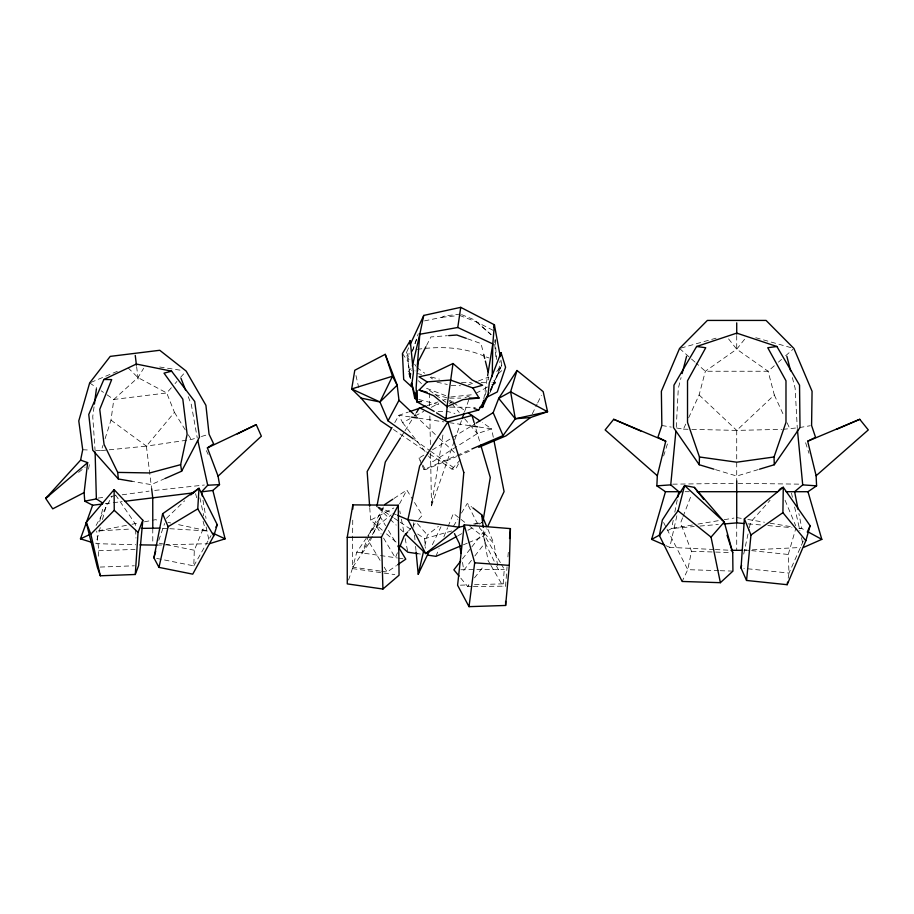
<?xml version="1.0" encoding="UTF-8"?>
<svg xmlns="http://www.w3.org/2000/svg" width="914" height="914" viewBox="0 0 914 914"><rect width="100%" height="100%" fill="white"/><g stroke="black" fill="none" stroke-linecap="round" stroke-linejoin="round"><path stroke-width="0.69" stroke-dasharray="4.57 3.43" d="M348.565 580.059L352.416 568.588L352.758 517.61M490.35 390.187L492.052 386.496L492.12 382.235M156.671 558.408L193.802 565.869L194.294 550.251L204.359 525.984L202.897 520.603M473.361 586.468L502.986 586.182L504.277 569.319L501.432 564.441M98.289 556.215L98.781 550.731L96.69 531.068M505.556 586.468L507.042 566.794M507.91 556.889L508.413 551.233M676.269 427.158L678.314 388.267L681.079 377.596M494.737 342.522L495.034 339.711M488.442 379.916L488.75 377.082M410.375 378.225L408.124 361.693L409.072 353.204M94.039 406.867L92.748 416.624L95.079 450.533M105.099 438.674L110.994 420.132L113.804 399.464L137.98 377.596L143.624 368.342M489.87 392.826L498.336 373.655L500.072 360.961M788.188 578.242L788.999 573.078L788.268 554.467L795.843 528.315M430.528 453.093L431.499 505.876L443.45 431.774M483.78 399.144L487.391 377.059M88.509 469.19L89.549 463.684M743.699 554.101L749.057 529.16M673.218 520.329L671.607 528.509L665.369 531.902M674.818 512.148L677.228 499.889M682.587 517.792L680.553 523.082L691.521 551.313L687.762 569.662L682.13 581.464M749.354 527.778L750.577 522.237L770.079 500.278M713.937 549.485L669.779 547.36L676.966 515.359M485.288 395.077L487.185 386.851M424.85 545.841L427.375 535.021L438.412 526.384M410.66 378.316L410.112 375.631L411.403 370.113M99.706 521.494L103.271 506.562M380.258 571.056L352.815 567.148L356.746 552.182L367.04 537.044M688.665 417.755L699.119 394.974L705.357 371.244L736.718 349.182L745.104 338.603M100.254 527.584L95.89 543.647L135.718 544.755M102.437 519.552L106.812 503.488M95.993 450.351L101.305 450.591L102.996 445.289M663.621 455.949L667.814 442.753M412.363 351.045L418.269 333.69M158.785 540.345L164.6 523.528M383.366 507.019L370.478 531.365L361.784 552.959L376.854 526.784L383.731 507.19M431.499 505.876L454.155 441.405M454.635 440.057L461.719 419.914M464.552 411.848L469.27 398.424M412.431 351.193L417.115 338.146M683.101 516.467L691.27 495.297M397.419 552.787L395.385 557.906L381.846 535.17M435.909 556.34L439.097 548.537M443.873 536.849L447.586 527.744M448.111 526.453L453.413 513.451L459.982 518.604M352.815 567.148L369.439 542.688L380.51 517.244L385.559 525.63M803.269 541.088L788.999 573.078L743.87 568.371M492.052 386.496L501.832 365.006L500.552 358.071M490.075 390.712L501.832 365.006L495.834 372.763M676.691 428.015L683.432 429.157L685.763 424.085M410.112 375.631L406.536 352.37L408.901 347.274M468.596 542.63L482.98 536.609L486.602 528.898M432.368 544.744L440.982 526.784M532.314 413.836L537.146 403.965M537.752 402.731L541.374 395.339M426.552 345.481L430.951 336.935L447.312 335.712M399.509 503.888L406.844 490.018L412.751 499.638M429.729 454.052L451.962 469.111L455.698 469.156L459.342 462.301M96.096 525.447L112.022 496.313M394.779 422.622L398.915 415.287L408.364 412.054M193.802 565.869L211.065 535.604M453.447 526.213L457.811 519.049M461.444 513.085L467.248 503.534L471.693 506.996M490.304 391.078L495.399 382.783L492.463 378.43M401.235 436.721L404.274 431.899M405.039 430.688L413.391 417.412M414.156 416.201L415.676 413.791M367.839 535.878L380.51 517.244M471.464 560.362L463.786 570.29L462.187 560.476M474.88 555.952L485.117 542.722L483.243 527.367M462.438 558.888L470.996 547.977M471.853 546.88L482.969 532.691L500.723 563.218M460.793 578.162L467.717 586.525L469.408 584.354M474.503 577.865L483.837 565.96M101.305 450.591L146.389 446.123L174.448 412.34L166.725 392.963L137.98 377.596L128.326 368.079M408.615 530.92L412.283 526.75M413.197 525.71L415.025 523.619M418.692 519.449L422.359 515.268L413.494 500.838M171.352 387.753L166.725 392.963L113.804 399.464L104.607 393.169M175.054 383.583L176.905 381.492M180.595 377.322L185.222 372.112M451.962 469.111L460.256 459.902M166.394 518.364L184.697 500.781M691.852 429.352L736.718 430.403L774.318 394.974L768.091 371.244L736.718 349.182L726.664 336.489M410.043 377.87L408.135 371.21L411.026 368.616M498.336 373.655L502.472 369.999M774.284 365.783L768.091 371.244L705.357 371.244L696.057 363.052M778.42 362.138L781.516 359.408M785.64 355.763L792.872 349.377M370.478 531.365L391.158 514.913M78.581 472.367L85.162 467.157M381.641 571.25L387.125 572.027L396.448 565.595M394.003 498.45L406.844 490.018M493.286 437.235L491.618 428.872L477.337 433.59L432.882 461.593L428.563 456.029M421.731 464.472L418.989 458.097L423.845 455.115M432.368 449.905L474.926 423.833M457.994 535.73L461.719 533.673M467.934 530.246L472.904 527.504M479.119 524.076L482.843 522.02M476.068 393.26L486.945 387.365M491.778 384.748L495.399 382.783M410.158 416.933L398.915 415.287L402.594 422.634L410.078 418.646M415.07 415.984L423.81 411.323M431.294 407.336L438.789 403.348M382.315 530.223L370.627 520.135L393.831 507.99M424.519 320.894L441.702 317.318L444.638 315.97L460.21 314.073M165.126 478.479L151.153 484.626L132.004 481.335M422.279 465.74L423.925 469.556L470.607 449.517M90.954 382.383L118.26 370.935M423.925 469.556L425.41 469.693L456.6 456.6M457.903 456.052L472.207 450.054M463.375 544.824L467.294 543.179M468.231 384.977L477.142 381.504M478.422 381.012L488.602 377.036M449.277 403.325L453.195 401.909M464.975 397.636L470.207 395.728M427.272 405.599L438.069 401.92M443.473 400.069L446.169 399.155M758.197 469.59L736.753 476.045L715.308 469.59M110.994 420.132L146.389 446.123L191.22 439.543L196.316 438.023M201.411 436.504L206.507 434.984M417.675 533.993L424.667 538.712L451.722 530.954M474.732 524.35L481.495 522.408M680.896 348.085L717.65 337.723M473.532 524.03L481.518 522.305M126.429 525.344L97.444 531.011L131.502 528.966M131.959 524.27L138.859 522.922M144.389 521.837L155.426 519.689L159.584 520.58M783.001 429.317L798.105 427.786M799.453 427.558L810.238 425.73M692.389 525.024L671.607 528.509L694.252 526.544M697.93 524.099L722.871 519.917M724.254 519.689L733.953 518.067M98.164 498.084L105.236 497.125M110.891 496.348L116.535 495.571M122.19 494.805L149.051 491.126M105.304 503.671L122.122 501.603M154.706 490.43L204.348 485.026M450.808 396.962L473.646 394.574M441.702 317.318L456.886 315.73M699.918 526.064L718.324 524.465M417.31 349.319C440.125 346.212 463.718 346.84 484.968 356.54M743.847 550.239L746.692 550.102M752.393 549.828L800.813 547.497M98.781 550.731L135.055 549.383M100.174 567.068L134.324 565.789M460.416 585.177L468.882 584.914M474.515 584.732L505.545 583.76M157.048 545.11L208.266 543.681M699.119 394.974L736.718 430.403L781.596 429.352M672.704 484.169L735.302 483.312M460.873 569.742L504.277 569.319M467.717 586.525L471.944 586.48M449.597 398.15L460.816 398.104M685.066 491.709L689.259 491.709M438.126 411.403L447.392 411.471L454.921 413.471M449.619 407.13L475.303 407.358M461.479 382.418L471.304 382.532M481.13 382.646L488.145 382.738M738.146 483.312L800.744 484.169M683.432 429.157L690.447 429.317M691.521 551.313L714.257 552.033M715.673 552.079L731.314 552.582M718.804 570.656L687.762 569.662L666.797 528.715M720.221 570.702L732.925 571.101M451.196 385.331L460.416 385.742M82.717 449.745L90.692 450.111M715.354 549.554L729.601 550.239M162.715 528.281L168.393 528.623M169.81 528.703L208.129 531.011L176.231 524.156M748.04 523.859L760.791 524.956M767.863 525.573L791.924 527.652M799.007 528.258L801.829 528.509L805.577 530.543M744.499 549.908L750.143 550.491M751.559 550.639L788.268 554.467M356.746 552.182L397.362 557.963M398.767 558.157L402.971 558.762M352.416 568.588L394.814 574.609M418.578 418.166L443.861 421.868M449.482 422.691L470.55 425.787M478.982 427.021L491.618 428.872L482.341 422.519M417.652 553.656L420.463 554.067M159.676 367.005L183.36 370.65M736.718 517.598L742.259 518.524M747.801 519.449L764.424 522.237M769.976 523.162L792.141 526.875M799.065 528.041L801.829 528.509L798.893 513.519M661.85 425.501L671.299 427.101M159.299 543.213L164.897 544.344M166.291 544.618L194.294 550.251M167.913 522.362L170.69 522.957M436.938 382.155L447.3 384.463M421.525 374.58L416.053 373.175L414.933 370.73M431.111 377.036L439.337 379.139M418.772 399.487L441.508 405.382M434.95 394.482L446.866 397.784M755.787 337.723L791.181 347.708M486.305 357.008L488.967 357.945M467.602 338.82L481.038 343.584L483.38 353.021M459.651 315.444L476.525 321.934L493.446 330.491M426.564 388.324L449.459 397.11M461.536 314.61L474.732 319.957L491.092 334.638M378.179 507.042L396.276 514.753M665.895 545.647L669.779 547.36M378.053 507.281L393.203 517.495M394.368 518.284L399.03 521.426M400.195 522.214L410.683 529.286M393.443 429.489L428.552 453.264M449.848 400.275L452.167 401.863M453.321 402.663L466.094 411.403M89.663 382.92L96.553 387.65M101.157 390.804L103.453 392.38M414.408 439.68L429.317 450.316M430.46 451.139L455.698 469.156M429.374 390.324L445.781 402.217M416.955 367.531L424.724 373.22M430.277 377.288L432.493 378.91M461.079 519.46L465.466 522.888M469.842 526.315L482.98 536.609M386.565 533.89L396.128 542.139M476.525 321.934L491.035 334.673M679.536 348.474L695.028 362.138M408.135 371.21L411.209 374.066M418.372 380.715L421.445 383.572M414.533 414.945L438.377 437.406M439.406 438.377L455.995 453.995M377.905 507.476L389.09 518.261M390.107 519.232L396.208 525.116M400.275 529.046L403.325 531.982M497.684 565.64L493.994 543.659L480.044 528.6L467.248 503.534M417.469 523.699L427.375 535.021M449.334 400.812L451.139 402.925M452.042 403.977L459.262 412.443M464.689 418.783L477.337 433.59M402.594 422.634L427.695 454.921M402.446 353.581L408.124 361.693M414.67 364.263L416.19 366.445M115.598 495L135.386 523.985L135.558 528.212M174.448 412.34L185.382 430.083M188.307 434.813L191.22 439.543M388.45 530.417L396.39 543.59M369.439 542.688L380.498 561.025M384.177 567.137L387.125 572.027M376.854 526.784L381.127 533.97M490.212 564.212L488.076 560.545L482.969 532.691M490.921 565.423L502.986 586.182M418.989 458.097L420.269 460.416M422.839 465.055L425.41 469.693M663.621 522.511L666.157 527.469M485.117 542.722L495.971 564.852M496.565 566.074L498.381 569.765L497.913 567.023M774.318 394.974L783.618 415.23M787.103 422.828L790.016 429.157M206.393 450.682L208.141 454.498M406.536 352.37L409.895 359.705M487.848 529.229L493.994 543.659M785.069 500.244L795.694 525.733M188.215 396.676L191.312 404.525L197.253 437.989M805.622 442.753L808.981 453.31M474.012 422.199L475.6 427.592M475.988 428.94L480.353 443.77M195.585 493.709L196.681 497.742M792.369 377.596L795.134 388.267L797.305 428.563M355.98 375.563L358.699 387.513M791.478 493.103L792.415 497.273M794.609 507.019L799.91 530.668M801.475 537.626L802.721 543.19M199.869 497.764L203.742 515.839M206.118 526.967L209.089 540.871M399.784 510.937L400.321 513.691M401.395 519.198L404.068 532.953M405.142 538.46L407.827 552.216M202.988 500.232L206.027 518.421M136.62 366.583L138.163 379.15M146.389 446.123L151.53 487.95M494.748 344.338L496.176 359.568M413.368 522.739L413.893 528.303M414.545 535.261L415.07 540.825M415.596 546.401L415.984 550.571M369.736 507.636L370.627 520.135M424.667 538.712L425.318 548.16M495.274 339.722L496.485 359.419M135.626 529.617L135.98 538.072M429.431 393.18L429.694 407.438M429.854 416.007L430.403 445.963M152.775 528.509L152.787 543.83M736.718 335.541L736.718 351.022M736.718 430.403L736.718 483.289M736.718 523.951L736.718 550.582"/><path stroke-width="1.37" d="M352.815 509.121L352.85 504.871L398.276 505.225L399.052 575.214L382.92 589.039L347.274 583.886L347.217 537.329L352.85 504.871M805.84 540.711L810.112 525.733L783.275 487.265L744.384 518.878L741.048 568.074L746.544 580.459L787.16 584.697L805.84 540.711L782.91 512.674L783.275 487.265L780.293 488.773L778.431 490.864M492.223 376.568L492.806 343.927L494.405 324.801L460.736 307.344L423.753 315.433L410.089 344.727M434.161 411.38L416.921 401.829L417.161 390.609M417.584 370.981L417.755 362.561L425.924 346.703M699.233 464.746L699.461 456.977L687.522 422.348L687.522 380.784L705.745 347.731L696.617 346.497L673.961 385.182L673.492 427.501L699.233 464.746L713.971 469.19M509.292 565.389L510.412 528.612L464.198 524.865L457.594 585.268L469.008 606.656L505.625 605.456L509.292 565.389L474.686 562.807L464.198 524.865M411.494 386.633L413.425 372.775L410.237 340.579L402.446 353.581L403.691 379.504L411.494 386.633L411.129 383.731M681.661 491.709L665.472 491.709L656.858 485.848L657.326 475.737L665.746 441.222L657.897 437.326L661.85 425.501L661.37 391.272L679.536 348.474L707.367 320.426L766.069 320.426L793.912 348.474L812.066 391.272L811.586 425.501L815.551 437.326L807.69 441.222L816.122 475.737L816.59 485.848L807.976 491.709L786.131 491.709M488.853 393.443L478.673 410.02L446.009 418.841L447.334 405.176M410.1 343.333L410.237 340.579M213.762 535.844L217.269 524.716L199.001 488.293L162.612 513.737L153.918 557.86L158.956 567.377L192.74 574.152L213.762 535.844L197.755 508.881L199.001 488.293L190.786 494.92M417.755 362.561L416.144 387.97L416.921 401.829L421.445 401.52M135.283 574.483L138.06 532.382L142.824 520.26L114.101 489.63L86.247 522.374L97.318 567.171L100.323 575.786L135.283 574.483L138.597 565.629L142.824 520.26M417.435 399.144L414.762 398.447L415.196 392.86M417.39 364.949L419.8 334.25L423.753 315.433M509.544 538.506L510.412 528.612M500.781 355.363L501.043 352.621L505.579 367.257L497.285 391.923L487.779 396.756L489.321 382.852L501.043 352.621M677.765 497.159L678.839 491.709L670.739 484.866L675.869 431.385M746.544 580.459L750.965 534.987L744.384 518.878M494.097 327.635L494.405 324.801L500.289 356.689M84.111 492.6L87.641 462.61L80.603 460.13L45.7 498.404L52.738 508.847L84.111 492.6L84.751 501.169L92.634 505.225L102.505 504.014M472.869 387.959L479.062 398.036L463.09 399.589L447.003 406.639L453.001 363.509L472.127 379.927L482.638 385.228L472.869 387.959L450.419 380.041L427.158 381.903L419.046 376.785L430.323 374.374L453.001 363.509M469.008 606.656L474.686 562.807M94.405 404.079L96.427 388.747M412.374 365.966L419.8 334.25L457.777 327.486L460.736 307.344M787.16 584.697L787.571 582.115M445.255 420.589L445.712 417.789M483.563 400.526L482.432 407.427L479.576 407.393M487.619 375.677L492.806 343.927L457.777 327.486M483.083 520.626L490.281 477.462L480.753 445.107M376.888 506.493L385.274 462.073L400.469 437.932M741.048 568.074L741.574 565.286M659.371 535.478L662.342 520.02L684.62 485.54L694.332 487.368L724.242 521.997L732.731 552.627L732.925 571.101L720.381 582.686L682.13 581.464L659.371 535.478L678.074 510.789L684.62 485.54L724.242 521.997L711.046 537.124L720.381 582.686M80.603 460.13L82.717 449.745L78.775 420.92L89.663 382.92L110.24 356.38L159.756 350.291L186.148 371.073L205.913 405.302L209.055 434.23L213.613 443.793L207.398 447.894L218.08 476.148L219.52 484.614L212.859 490.464L201.583 491.846L202.28 496.039M181.635 471.201L180.641 464.678L187.119 434.219L182.811 399.155L164.017 373.152L171.581 371.164L194.705 401.463L199.492 437.109L181.635 471.201L165.126 478.479M158.956 567.377L168.119 526.681L162.612 513.737M483.38 403.314L482.432 407.427L488.087 395.111M416.121 551.965L418.212 574.243L423.582 551.256M682.107 373.586L686.608 356.232M153.918 557.86L155.723 551.073M664.604 545.075L651.636 539.374L665.472 491.709M517.016 370.49L498.713 398.378L515.302 418.772L530.508 417.527L547.555 411.734L543.179 391.638L517.016 370.49L510.618 391.798L515.302 418.772L503.031 435.59L471.898 448.957M774.272 464.746L774.044 456.977L785.983 422.348L785.983 380.784L767.76 347.731L776.889 346.497L799.544 385.182L800.013 427.501L774.272 464.746L759.534 469.19M462.187 418.566L464.072 413.197M92.028 542.436L80.466 538.826L92.634 505.225M476.137 423.091L493.16 412.671L498.713 398.378L510.618 391.798L547.555 411.734L515.302 418.772M398.95 548.948L404.045 536.141L407.701 531.971M171.581 371.164L136.335 364.046L103.865 379.481L88.761 414.476L92.748 450.225L118.317 478.982L132.004 481.335M807.256 532.131L810.112 525.733M487.802 526.315L504.071 491.595L493.834 440.022M418.212 574.243L429.294 551.153M413.254 438.857L388.027 420.84L379.95 401.989L392.517 376.225L385.228 354.335L354.781 370.261L351.684 388.964L361.11 398.127L380.567 420.771L391.101 427.901M382.92 589.039L381.458 537.158L398.276 505.225M388.027 420.84L398.984 400.298L397.179 385.182L385.228 354.335M392.015 427.512L367.165 471.533L369.633 506.253M215.887 527.138L217.269 524.716M416.441 412.58L419.48 407.758L447.791 421.982L472.024 415.459L474.012 422.199M460.725 561.07L453.87 569.81L459.068 576.083M665.746 441.222L613.705 419.309L605.148 429.923L657.326 475.737M201.583 491.846L207.707 485.231L219.52 484.614M100.323 575.786L90.84 534.142L114.25 510.32L114.101 489.63M447.003 406.639L433.636 395.682L419.069 390.072L427.158 381.903M379.95 401.989L397.179 385.182L392.517 376.225L351.684 388.964L379.95 401.989L361.11 398.127M218.08 476.148L261.358 436.195L256.24 424.644L207.398 447.894M816.122 475.737L868.3 429.923L859.743 419.309L807.69 441.222M87.641 462.61L45.7 498.404L48.99 495.799M816.59 485.848L802.709 484.866L794.609 491.709L798.082 509.429M530.508 417.527L506.002 435.864L478.696 447.323M750.965 534.987L782.91 512.674M397.613 564.783L405.77 559.162L397.83 545.989M384.657 504.585L392.826 499.215M168.119 526.681L197.755 508.881M456.749 536.415L425.696 553.553L405.359 533.947M651.636 539.374L660.376 534.621M237.332 433.933L256.24 424.644M80.466 538.826L90.166 534.359M803.657 547.36L821.812 539.374L807.976 491.709M836.55 429.352L859.743 419.309M460.759 545.921L435.909 556.34L427.489 555.095M409.723 411.597L425.924 406.067M696.617 346.497L736.753 333.119L776.889 346.497M209.683 543.647L225.107 538.826L212.859 490.464M180.641 464.678L149.713 472.949L117.712 472.401L104.059 444.421L99.752 409.358L111.691 379.584L103.865 379.481M464.221 526.041L458.897 527.195L407.907 519.712L397.567 515.313M84.751 501.169L96.37 498.907L102.836 503.134M774.044 456.977L736.753 462.198L699.461 456.977M124.841 501.272L193.208 492.875M723.979 523.985L736.718 522.877L743.802 523.494M448.683 335.609L456.863 335.004L466.266 338.34M656.858 485.848L670.739 484.866M141.43 528.372L159.881 528.109M742.419 550.308L731.029 550.308M157.048 545.11L139.979 544.87M347.217 537.329L381.458 537.158M469.236 398.07L479.062 398.036M697.188 491.709L777.665 491.709M411.563 417.138L417.184 417.961M471.955 425.993L477.576 426.815M417.652 553.656L407.827 552.216L400.378 545.807M419.069 390.072L427.009 392.277M474.058 408.501L478.673 410.02M613.705 419.309L640.76 431.031M212.985 533.239L225.107 538.826M808.079 531.902L821.812 539.374M436.538 412.865L446.009 418.841M468.414 412.991L480.021 420.931M472.812 507.864L481.701 514.799L486.728 526.601M678.074 510.789L711.046 537.124M114.25 510.32L138.06 532.382M398.984 400.298L413.494 413.973M694.332 487.368L703.78 499.364M454.475 533.616L459.434 543.659L461.044 553.461M493.16 412.671L503.031 435.59M180.995 378.35L185.633 390.129M86.247 522.374L90.84 534.142M727.041 535.181L732.731 552.627M411.574 383.195L416.921 401.829M786.84 356.232L790.644 370.913M483.712 354.369L484.717 358.414M485.391 361.11L488.065 371.884M197.87 440.765L207.707 485.231M411.757 383.686L414.762 398.447M481.701 514.799L483.243 527.367M135.249 355.409L136.449 365.177M151.621 488.659L152.752 497.844L152.787 527.686M797.442 429.98L802.709 484.866M117.712 472.401L118.317 478.982M95.113 451.962L96.37 498.907M505.613 601.389L505.625 605.456M736.718 322.871L736.718 334.136M736.718 480.821L736.718 522.877M463.809 472.481L458.897 527.195L425.696 553.553L407.907 519.712L419.663 466.003L447.791 421.982L463.809 472.481"/></g></svg>
